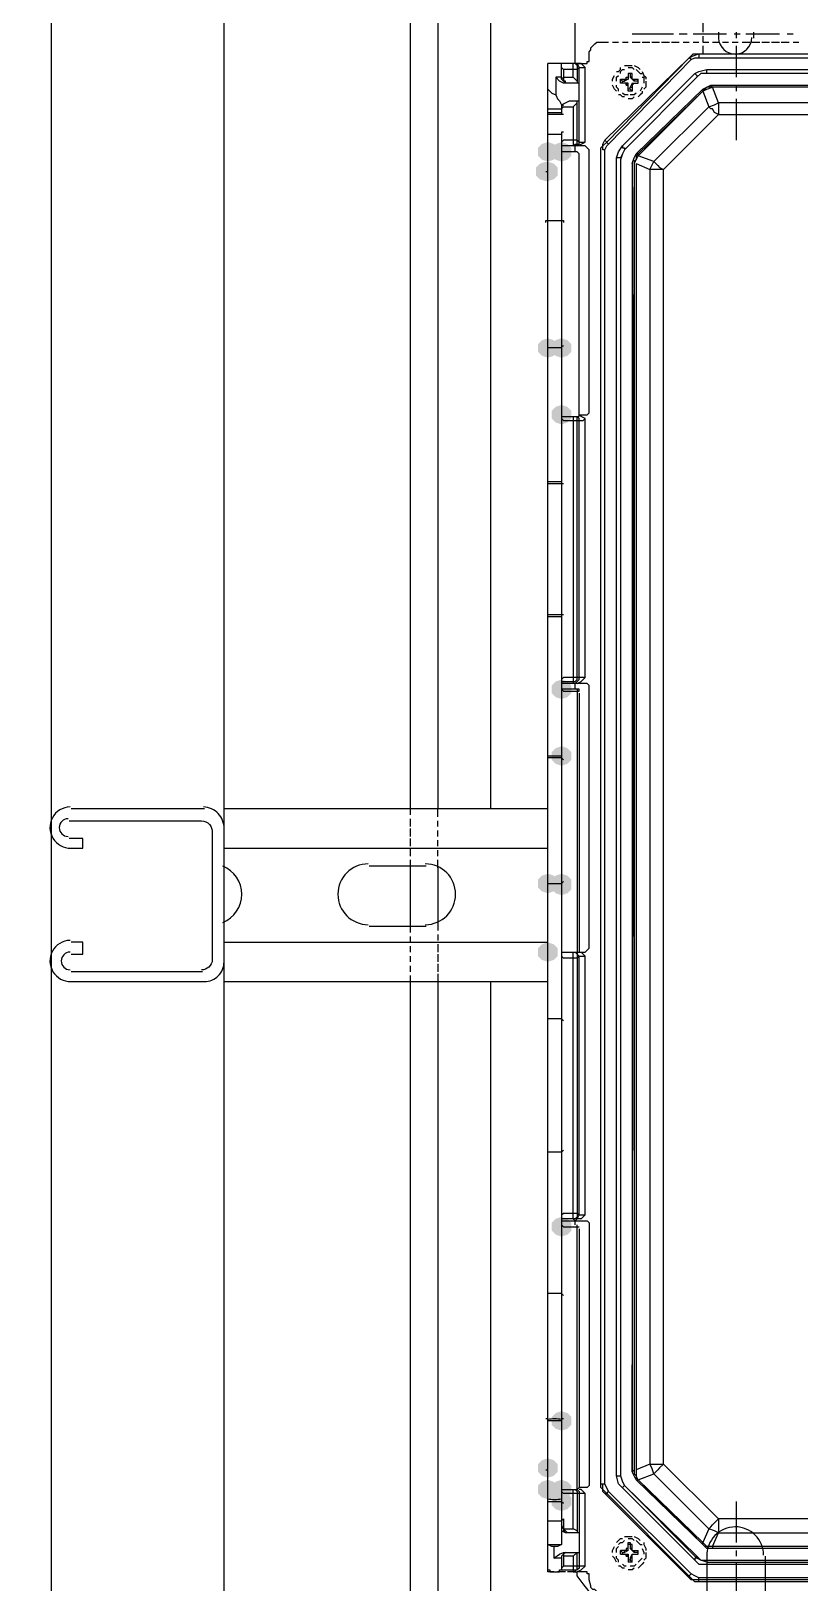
# Model space of a CAD drawing. Header units: feet. Extents: x -159 to 1687, y 0 to 1556.
# Drawn here: x 1311.69 to 1318.91, y 1058.38 to 1072.95 of the extents above; entities that cross this region are included whole.
import ezdxf

# ---------------------------------------------------------------- set-up
doc = ezdxf.new("R2010")
doc.units = ezdxf.units.FT
doc.header["$MEASUREMENT"] = 0
doc.layers.add('PDF8_LP_OBJ-Hidden', color=7, linetype='Continuous')
doc.layers.add('PDF8_LP_OBJ-Misc', color=7, linetype='Continuous')

msp = doc.modelspace()

# ---------------------------------------------------------------- hatches: boundary and pattern name
at = {"layer": 'PDF8_LP_OBJ-Misc', "transparency": 33554559}
for points in [[(1316.54049, 1071.90408), (1316.48526, 1071.88567), (1316.44844, 1071.84885), (1316.44844, 1071.77522), (1316.48526, 1071.7384), (1316.54049, 1071.71999), (1316.59572, 1071.7384), (1316.63254, 1071.77522), (1316.63254, 1071.84885), (1316.59572, 1071.88567)], [(1316.66935, 1071.90408), (1316.61413, 1071.88567), (1316.57731, 1071.84885), (1316.57731, 1071.77522), (1316.61413, 1071.7384), (1316.66935, 1071.71999), (1316.72458, 1071.7384), (1316.7614, 1071.77522), (1316.7614, 1071.84885), (1316.72458, 1071.88567)], [(1316.52208, 1071.71999), (1316.46685, 1071.70158), (1316.43003, 1071.66476), (1316.43003, 1071.59112), (1316.46685, 1071.5543), (1316.52208, 1071.53589), (1316.57731, 1071.5543), (1316.61413, 1071.59112), (1316.61413, 1071.66476), (1316.57731, 1071.70158)], [(1316.54049, 1071.71999), (1316.48526, 1071.70158), (1316.44844, 1071.66476), (1316.44844, 1071.59112), (1316.48526, 1071.5543), (1316.54049, 1071.53589), (1316.59572, 1071.5543), (1316.63254, 1071.59112), (1316.63254, 1071.66476), (1316.59572, 1071.70158)], [(1316.54049, 1070.06314), (1316.48526, 1070.04473), (1316.44844, 1070.00791), (1316.44844, 1069.93427), (1316.48526, 1069.89745), (1316.54049, 1069.87905), (1316.59572, 1069.89745), (1316.63254, 1069.93427), (1316.63254, 1070.00791), (1316.59572, 1070.04473)], [(1316.66935, 1070.06314), (1316.61413, 1070.04473), (1316.57731, 1070.00791), (1316.57731, 1069.93427), (1316.61413, 1069.89745), (1316.66935, 1069.87905), (1316.72458, 1069.89745), (1316.7614, 1069.93427), (1316.7614, 1070.00791), (1316.72458, 1070.04473)], [(1316.66935, 1069.43722), (1316.61413, 1069.41881), (1316.57731, 1069.38199), (1316.57731, 1069.30835), (1316.61413, 1069.27153), (1316.66935, 1069.25312), (1316.72458, 1069.27153), (1316.7614, 1069.30835), (1316.7614, 1069.38199), (1316.72458, 1069.41881)], [(1316.66935, 1066.8599), (1316.61413, 1066.84149), (1316.57731, 1066.80467), (1316.57731, 1066.73103), (1316.61413, 1066.69421), (1316.66935, 1066.67581), (1316.72458, 1066.69421), (1316.7614, 1066.73103), (1316.7614, 1066.80467), (1316.72458, 1066.84149)], [(1316.66935, 1066.23398), (1316.61413, 1066.21557), (1316.57731, 1066.17875), (1316.57731, 1066.10511), (1316.61413, 1066.06829), (1316.66935, 1066.04989), (1316.72458, 1066.06829), (1316.7614, 1066.10511), (1316.7614, 1066.17875), (1316.72458, 1066.21557)], [(1316.54049, 1065.03737), (1316.48526, 1065.01896), (1316.44844, 1064.98214), (1316.44844, 1064.9085), (1316.48526, 1064.87168), (1316.54049, 1064.85327), (1316.59572, 1064.87168), (1316.63254, 1064.9085), (1316.63254, 1064.98214), (1316.59572, 1065.01896)], [(1316.66935, 1065.03737), (1316.61413, 1065.01896), (1316.57731, 1064.98214), (1316.57731, 1064.9085), (1316.61413, 1064.87168), (1316.66935, 1064.85327), (1316.72458, 1064.87168), (1316.7614, 1064.9085), (1316.7614, 1064.98214), (1316.72458, 1065.01896)], [(1316.66935, 1065.01896), (1316.61413, 1065.00055), (1316.57731, 1064.96373), (1316.57731, 1064.89009), (1316.61413, 1064.85327), (1316.66935, 1064.83486), (1316.72458, 1064.85327), (1316.7614, 1064.89009), (1316.7614, 1064.96373), (1316.72458, 1065.00055)], [(1316.54049, 1064.39304), (1316.48526, 1064.37463), (1316.44844, 1064.33781), (1316.44844, 1064.26417), (1316.48526, 1064.22735), (1316.54049, 1064.20894), (1316.59572, 1064.22735), (1316.63254, 1064.26417), (1316.63254, 1064.33781), (1316.59572, 1064.37463)], [(1316.66935, 1061.81572), (1316.61413, 1061.79731), (1316.57731, 1061.76049), (1316.57731, 1061.68685), (1316.61413, 1061.65003), (1316.66935, 1061.63162), (1316.72458, 1061.65003), (1316.7614, 1061.68685), (1316.7614, 1061.76049), (1316.72458, 1061.79731)], [(1316.66935, 1059.99318), (1316.61413, 1059.97477), (1316.57731, 1059.93796), (1316.57731, 1059.86432), (1316.61413, 1059.8275), (1316.66935, 1059.80909), (1316.72458, 1059.8275), (1316.7614, 1059.86432), (1316.7614, 1059.93796), (1316.72458, 1059.97477)], [(1316.54049, 1059.55136), (1316.48526, 1059.53295), (1316.44844, 1059.49613), (1316.44844, 1059.42249), (1316.48526, 1059.38567), (1316.54049, 1059.36726), (1316.59572, 1059.38567), (1316.63254, 1059.42249), (1316.63254, 1059.49613), (1316.59572, 1059.53295)], [(1316.54049, 1059.34885), (1316.48526, 1059.33044), (1316.44844, 1059.29363), (1316.44844, 1059.21999), (1316.48526, 1059.18317), (1316.54049, 1059.16476), (1316.59572, 1059.18317), (1316.63254, 1059.21999), (1316.63254, 1059.29363), (1316.59572, 1059.33044)], [(1316.66935, 1059.34885), (1316.61413, 1059.33044), (1316.57731, 1059.29363), (1316.57731, 1059.21999), (1316.61413, 1059.18317), (1316.66935, 1059.16476), (1316.72458, 1059.18317), (1316.7614, 1059.21999), (1316.7614, 1059.29363), (1316.72458, 1059.33044)], [(1316.66935, 1059.2384), (1316.61413, 1059.21999), (1316.57731, 1059.18317), (1316.57731, 1059.10953), (1316.61413, 1059.07271), (1316.66935, 1059.0543), (1316.72458, 1059.07271), (1316.7614, 1059.10953), (1316.7614, 1059.18317), (1316.72458, 1059.21999)]]:
    msp.add_hatch(color=256, dxfattribs=at).paths.add_polyline_path(points)

# ---------------------------------------------------------------- linework, layer by layer
at = {"layer": 'PDF8_LP_OBJ-Hidden', "lineweight": 25}
for p, q in [((1317.29528, 1072.45636), (1317.22164, 1072.45636)), ((1317.29528, 1058.68611), (1317.22164, 1058.68611)), ((1317.33209, 1058.74134), (1317.29528, 1058.74134)), ((1317.29528, 1058.6493), (1317.29528, 1058.57566)), ((1317.31368, 1058.75975), (1317.31368, 1058.70452)), ((1317.33209, 1058.57566), (1317.33209, 1058.6493))]:
    msp.add_line(p, q, dxfattribs=at)
for points in [[(1318.28938, 1073.24797), (1318.19734, 1073.24797), (1318.14211, 1073.22956), (1318.10529, 1073.21115), (1318.06847, 1073.17433), (1318.03165, 1073.13751), (1318.01324, 1073.10069), (1317.99483, 1073.04547), (1317.99483, 1072.93501)], [(1316.79822, 1072.64046), (1316.90868, 1072.64046), (1316.90868, 1072.65887), (1316.92709, 1072.65887), (1316.92709, 1072.75092), (1316.9455, 1072.76933), (1316.9455, 1072.78773), (1316.98232, 1072.82455), (1317.00072, 1072.84296), (1317.11118, 1072.84296)], [(1317.148, 1072.84296), (1317.20323, 1072.84296)], [(1317.24005, 1072.84296), (1317.29528, 1072.84296)], [(1317.33209, 1072.84296), (1317.40573, 1072.84296)], [(1317.42414, 1072.84296), (1317.49778, 1072.84296)], [(1317.51619, 1072.84296), (1317.58983, 1072.84296)], [(1317.60824, 1072.84296), (1317.68187, 1072.84296)], [(1317.70028, 1072.84296), (1317.77392, 1072.84296)], [(1317.81074, 1072.84296), (1317.86597, 1072.84296)], [(1317.90279, 1072.84296), (1317.95801, 1072.84296)], [(1317.99483, 1072.89819), (1317.99483, 1072.84296), (1318.05006, 1072.84296)], [(1317.99483, 1072.80614), (1317.99483, 1072.73251)], [(1318.08688, 1072.84296), (1318.14211, 1072.84296)], [(1318.17893, 1072.84296), (1318.23416, 1072.84296)], [(1318.27097, 1072.84296), (1318.3262, 1072.84296)], [(1318.36302, 1072.84296), (1318.43666, 1072.84296)], [(1318.45507, 1072.84296), (1318.52871, 1072.84296)], [(1318.54712, 1072.84296), (1318.62075, 1072.84296)], [(1318.63916, 1072.84296), (1318.7128, 1072.84296)], [(1318.73121, 1072.84296), (1318.80485, 1072.84296)], [(1318.84167, 1072.84296), (1318.8969, 1072.84296)], [(1317.25846, 1072.62205), (1317.33209, 1072.62205)], [(1317.3505, 1072.62205), (1317.38732, 1072.60364), (1317.40573, 1072.58523)], [(1317.148, 1072.47477), (1317.148, 1072.49318), (1317.16641, 1072.53)], [(1317.18482, 1072.56682), (1317.20323, 1072.56682), (1317.22164, 1072.58523), (1317.22164, 1072.60364)], [(1317.18482, 1072.47477), (1317.18482, 1072.51159), (1317.20323, 1072.53)], [(1317.22164, 1072.54841), (1317.22164, 1072.56682), (1317.24005, 1072.58523), (1317.25846, 1072.58523)], [(1317.22164, 1072.49318), (1317.29528, 1072.49318), (1317.25846, 1072.47477), (1317.25846, 1072.49318)], [(1317.22164, 1072.45636), (1317.22164, 1072.49318), (1317.24005, 1072.47477), (1317.25846, 1072.47477)], [(1317.24005, 1072.45636), (1317.24005, 1072.47477)], [(1317.27687, 1072.49318), (1317.27687, 1072.51159), (1317.29528, 1072.51159)], [(1317.29528, 1072.60364), (1317.33209, 1072.60364), (1317.3505, 1072.58523)], [(1317.3505, 1072.49318), (1317.3505, 1072.47477), (1317.33209, 1072.49318), (1317.33209, 1072.54841), (1317.29528, 1072.54841), (1317.29528, 1072.49318)], [(1317.31368, 1072.54841), (1317.31368, 1072.51159)], [(1317.33209, 1072.51159), (1317.31368, 1072.51159), (1317.33209, 1072.49318), (1317.38732, 1072.49318)], [(1317.38732, 1072.47477), (1317.3505, 1072.47477)], [(1317.36891, 1072.58523), (1317.38732, 1072.56682), (1317.40573, 1072.54841), (1317.42414, 1072.54841)], [(1317.38732, 1072.45636), (1317.38732, 1072.49318)], [(1317.42414, 1072.56682), (1317.44255, 1072.53), (1317.46096, 1072.51159), (1317.46096, 1072.49318)], [(1317.42414, 1072.51159), (1317.44255, 1072.51159), (1317.44255, 1072.45636)], [(1317.46096, 1072.47477), (1317.46096, 1072.41955), (1317.44255, 1072.40114)], [(1317.18482, 1072.38273), (1317.16641, 1072.40114), (1317.148, 1072.43796)], [(1317.20323, 1072.38273), (1317.20323, 1072.40114), (1317.18482, 1072.41955), (1317.18482, 1072.43796)], [(1317.25846, 1072.3275), (1317.24005, 1072.3275), (1317.22164, 1072.34591), (1317.20323, 1072.34591)], [(1317.29528, 1072.34591), (1317.25846, 1072.34591), (1317.24005, 1072.36432)], [(1317.33209, 1072.38273), (1317.29528, 1072.38273), (1317.29528, 1072.45636), (1317.27687, 1072.43796), (1317.29528, 1072.43796)], [(1317.27687, 1072.43796), (1317.27687, 1072.45636)], [(1317.31368, 1072.40114), (1317.29528, 1072.40114)], [(1317.3505, 1072.3275), (1317.33209, 1072.30909), (1317.29528, 1072.30909)], [(1317.33209, 1072.45636), (1317.33209, 1072.38273), (1317.31368, 1072.40114), (1317.31368, 1072.41955)], [(1317.33209, 1072.45636), (1317.31368, 1072.41955), (1317.33209, 1072.41955)], [(1317.36891, 1072.36432), (1317.3505, 1072.34591), (1317.31368, 1072.34591)], [(1317.33209, 1072.45636), (1317.38732, 1072.45636)], [(1317.3505, 1072.45636), (1317.33209, 1072.43796)], [(1317.42414, 1072.38273), (1317.42414, 1072.36432), (1317.40573, 1072.34591), (1317.38732, 1072.3275)], [(1317.42414, 1072.41955), (1317.40573, 1072.38273)], [(1315.25183, 1065.58965), (1315.25183, 1065.64488)], [(1315.50956, 1065.57124), (1315.50956, 1065.64488)], [(1315.25183, 1065.47919), (1315.25183, 1065.55283)], [(1315.50956, 1065.47919), (1315.50956, 1065.53442)], [(1315.25183, 1065.38715), (1315.25183, 1065.46078)], [(1315.25183, 1065.2951), (1315.25183, 1065.36874)], [(1315.50956, 1065.38715), (1315.50956, 1065.44237)], [(1315.50956, 1065.2951), (1315.50956, 1065.35033)], [(1315.25183, 1065.20305), (1315.25183, 1065.27669)], [(1315.50956, 1065.20305), (1315.50956, 1065.25828)], [(1315.25183, 1065.111), (1315.25183, 1065.16623)], [(1315.50956, 1065.09259), (1315.50956, 1065.16623)], [(1315.25183, 1064.48508), (1315.25183, 1064.54031)], [(1315.50956, 1064.57713), (1315.50956, 1064.50349)], [(1315.50956, 1064.46667), (1315.50956, 1064.41145)], [(1315.25183, 1064.39304), (1315.25183, 1064.44827)], [(1315.25183, 1064.30099), (1315.25183, 1064.35622)], [(1315.50956, 1064.37463), (1315.50956, 1064.30099)], [(1315.25183, 1064.20894), (1315.25183, 1064.26417)], [(1315.25183, 1064.1169), (1315.25183, 1064.17212)], [(1315.50956, 1064.28258), (1315.50956, 1064.20894)], [(1315.50956, 1064.19053), (1315.50956, 1064.1169)], [(1315.25183, 1064.02485), (1315.25183, 1064.08008)], [(1315.50956, 1064.09849), (1315.50956, 1064.02485)], [(1317.18482, 1058.75975), (1317.20323, 1058.77816), (1317.22164, 1058.79657), (1317.24005, 1058.79657)], [(1317.25846, 1058.81498), (1317.33209, 1058.81498)], [(1317.29528, 1058.79657), (1317.33209, 1058.79657), (1317.3505, 1058.77816)], [(1317.3505, 1058.81498), (1317.38732, 1058.79657), (1317.40573, 1058.77816)], [(1317.148, 1058.66771), (1317.148, 1058.68611), (1317.16641, 1058.72293)], [(1317.18482, 1058.66771), (1317.18482, 1058.70452), (1317.20323, 1058.72293)], [(1317.20323, 1058.74134), (1317.22164, 1058.75975), (1317.24005, 1058.75975), (1317.25846, 1058.77816)], [(1317.22164, 1058.6493), (1317.22164, 1058.68611), (1317.24005, 1058.66771)], [(1317.22164, 1058.6493), (1317.29528, 1058.6493), (1317.27687, 1058.63089), (1317.29528, 1058.63089)], [(1317.24005, 1058.6493), (1317.24005, 1058.66771), (1317.25846, 1058.66771)], [(1317.29528, 1058.68611), (1317.25846, 1058.66771), (1317.25846, 1058.68611)], [(1317.29528, 1058.70452), (1317.27687, 1058.70452), (1317.27687, 1058.68611)], [(1317.27687, 1058.63089), (1317.27687, 1058.6493)], [(1317.29528, 1058.68611), (1317.29528, 1058.75975), (1317.31368, 1058.75975)], [(1317.33209, 1058.70452), (1317.31368, 1058.70452), (1317.33209, 1058.68611), (1317.38732, 1058.68611)], [(1317.33209, 1058.61248), (1317.31368, 1058.61248), (1317.33209, 1058.6493)], [(1317.3505, 1058.68611), (1317.3505, 1058.66771), (1317.33209, 1058.68611), (1317.33209, 1058.74134)], [(1317.33209, 1058.6493), (1317.38732, 1058.6493)], [(1317.38732, 1058.66771), (1317.3505, 1058.66771)], [(1317.36891, 1058.77816), (1317.38732, 1058.75975), (1317.40573, 1058.74134), (1317.42414, 1058.74134)], [(1317.38732, 1058.6493), (1317.38732, 1058.68611)], [(1317.42414, 1058.70452), (1317.44255, 1058.66771), (1317.44255, 1058.6493)], [(1317.44255, 1058.75975), (1317.44255, 1058.74134), (1317.46096, 1058.70452), (1317.46096, 1058.68611)], [(1317.46096, 1058.66771), (1317.46096, 1058.61248), (1317.44255, 1058.59407)], [(1317.18482, 1058.57566), (1317.16641, 1058.61248), (1317.148, 1058.63089)], [(1317.20323, 1058.57566), (1317.20323, 1058.59407), (1317.18482, 1058.61248), (1317.18482, 1058.63089)], [(1317.25846, 1058.52043), (1317.24005, 1058.52043), (1317.22164, 1058.53884), (1317.20323, 1058.53884)], [(1317.27687, 1058.53884), (1317.25846, 1058.53884), (1317.24005, 1058.55725)], [(1317.31368, 1058.61248), (1317.31368, 1058.59407), (1317.33209, 1058.57566), (1317.29528, 1058.57566)], [(1317.31368, 1058.59407), (1317.29528, 1058.59407)], [(1317.3505, 1058.52043), (1317.33209, 1058.50202), (1317.29528, 1058.50202)], [(1317.36891, 1058.55725), (1317.3505, 1058.53884), (1317.31368, 1058.53884)], [(1317.42414, 1058.61248), (1317.38732, 1058.57566)], [(1317.44255, 1058.57566), (1317.42414, 1058.55725), (1317.38732, 1058.52043)], [(1316.59572, 1058.48361), (1316.54049, 1058.48361)], [(1316.70617, 1058.48361), (1316.63254, 1058.48361)], [(1316.79822, 1058.48361), (1316.72458, 1058.48361)], [(1317.07436, 1058.28111), (1317.03754, 1058.28111), (1317.00072, 1058.29952), (1316.98232, 1058.31793), (1316.96391, 1058.31793), (1316.9455, 1058.33634), (1316.9455, 1058.35475), (1316.92709, 1058.40997), (1316.92709, 1058.4652), (1316.90868, 1058.4652), (1316.90868, 1058.48361), (1316.81663, 1058.48361)]]:
    msp.add_lwpolyline(points, dxfattribs=at)
at = {"layer": 'PDF8_LP_OBJ-Misc', "lineweight": 25}
for p, q in [((1316.54049, 1058.48361), (1316.54049, 1072.64046)), ((1316.85345, 1072.64046), (1316.54049, 1072.64046)), ((1316.81663, 1072.62205), (1316.81663, 1072.45636)), ((1317.90279, 1072.73251), (1328.72753, 1072.73251)), ((1328.65389, 1072.54841), (1317.97642, 1072.54841)), ((1316.68776, 1072.16181), (1316.54049, 1072.16181)), ((1317.03754, 1059.27522), (1317.03754, 1071.84885)), ((1316.77981, 1069.32676), (1316.77981, 1066.82308)), ((1316.85345, 1061.79731), (1316.66935, 1061.79731)), ((1316.81663, 1059.2384), (1316.81663, 1058.8518)), ((1317.9212, 1058.39156), (1317.03754, 1059.27522)), ((1316.81663, 1058.50202), (1316.81663, 1058.66771)), ((1316.77981, 1058.63089), (1316.77981, 1058.48361))]:
    msp.add_line(p, q, dxfattribs=at)
for points in [[(1311.8829, 1032.32336), (1311.8829, 1093.13532), (1310.26288, 1093.13532), (1310.26288, 1032.32336)], [(1315.50956, 1044.03221), (1315.50956, 1009.66182), (1313.50293, 1009.66182), (1313.50293, 1085.63751)], [(1315.25183, 1065.64488), (1315.25183, 1084.38567)], [(1315.50956, 1084.38567), (1315.50956, 1065.64488)], [(1316.00662, 1065.64488), (1316.00662, 1083.63089)], [(1316.79822, 1072.64046), (1316.79822, 1073.41366)], [(1329.8505, 1073.41366), (1329.8505, 1058.63089), (1329.81368, 1058.44679), (1329.70323, 1058.29952), (1329.648, 1058.24429), (1329.55595, 1058.20747), (1329.48231, 1058.17065), (1317.148, 1058.17065), (1317.07436, 1058.20747), (1316.98232, 1058.24429), (1316.92709, 1058.29952), (1316.87186, 1058.37315), (1316.81663, 1058.44679), (1316.81663, 1058.48361)], [(1317.71869, 1072.9166), (1317.33209, 1072.9166)], [(1317.84756, 1072.9166), (1317.77392, 1072.9166)], [(1318.21575, 1072.9166), (1317.90279, 1072.9166)], [(1318.34461, 1072.9166), (1318.28938, 1072.9166)], [(1318.30779, 1072.93501), (1318.30779, 1072.87978)], [(1318.7128, 1072.9166), (1318.39984, 1072.9166)], [(1318.47348, 1072.87978), (1318.47348, 1072.93501)], [(1318.84167, 1072.9166), (1318.78644, 1072.9166)], [(1318.30779, 1072.80614), (1318.30779, 1072.51159)], [(1316.70617, 1072.45636), (1316.70617, 1072.47477), (1316.68776, 1072.47477), (1316.66935, 1072.49318), (1316.66935, 1072.64046)], [(1316.68776, 1072.51159), (1316.77981, 1072.51159), (1316.77981, 1072.64046)], [(1316.79822, 1072.64046), (1316.81663, 1072.62205)], [(1316.81663, 1072.64046), (1316.83504, 1072.60364), (1316.81663, 1072.58523)], [(1316.83504, 1071.88567), (1316.83504, 1072.60364), (1316.89027, 1072.60364), (1316.85345, 1072.64046)], [(1328.74594, 1072.67728), (1329.51913, 1071.88567), (1329.55595, 1071.86726), (1329.55595, 1059.27522), (1328.74594, 1058.4652), (1328.70912, 1058.44679), (1328.6723, 1058.42838), (1317.95801, 1058.42838), (1317.9212, 1058.44679), (1317.88438, 1058.4652), (1317.11118, 1059.2384), (1317.07436, 1059.31204), (1317.07436, 1071.83044), (1317.05595, 1071.83044), (1317.05595, 1071.88567)], [(1317.07436, 1071.83044), (1317.09277, 1071.86726), (1317.11118, 1071.88567), (1317.88438, 1072.67728), (1317.9212, 1072.69569), (1328.70912, 1072.69569), (1328.74594, 1072.67728), (1328.76435, 1072.67728), (1328.76435, 1072.69569), (1328.72753, 1072.7141), (1328.6723, 1072.73251)], [(1317.11118, 1071.88567), (1317.07436, 1071.92249), (1317.86597, 1072.69569), (1317.09277, 1071.90408)], [(1317.88438, 1072.67728), (1317.86597, 1072.69569), (1317.90279, 1072.7141), (1317.95801, 1072.73251), (1317.95801, 1072.69569)], [(1317.86597, 1072.69569), (1317.88438, 1072.7141), (1317.90279, 1072.73251)], [(1316.66935, 1072.51159), (1316.61413, 1072.51159), (1316.61413, 1072.34591)], [(1316.83504, 1072.45636), (1316.68776, 1072.45636), (1316.65095, 1072.47477), (1316.61413, 1072.51159)], [(1316.68776, 1072.58523), (1316.66935, 1072.60364)], [(1316.68776, 1072.49318), (1316.66935, 1072.51159)], [(1316.68776, 1072.58523), (1316.68776, 1072.47477), (1316.70617, 1072.45636)], [(1316.81663, 1072.58523), (1316.68776, 1072.58523)], [(1316.81663, 1072.47477), (1316.77981, 1072.51159)], [(1316.81663, 1071.86726), (1316.85345, 1071.88567), (1316.89027, 1071.90408), (1316.89027, 1072.60364)], [(1317.95801, 1058.55725), (1317.20323, 1059.31204), (1317.18482, 1059.38567), (1317.18482, 1071.75681), (1317.20323, 1071.81204), (1317.24005, 1071.86726), (1317.9212, 1072.54841), (1317.95801, 1072.56682), (1318.03165, 1072.58523), (1328.59866, 1072.58523)], [(1317.25846, 1071.83044), (1317.93961, 1072.51159)], [(1317.9212, 1072.54841), (1317.93961, 1072.53), (1317.93961, 1072.51159), (1317.97642, 1072.54841)], [(1318.03165, 1072.54841), (1318.03165, 1072.58523)], [(1316.54049, 1072.40114), (1316.5589, 1072.38273), (1316.57731, 1072.36432), (1316.61413, 1072.34591), (1316.63254, 1072.30909), (1316.65095, 1072.29068), (1316.66935, 1072.25386), (1316.66935, 1072.16181)], [(1328.63548, 1072.38273), (1328.59866, 1072.40114), (1328.59866, 1072.41955), (1318.03165, 1072.41955), (1317.99483, 1072.38273), (1318.03165, 1072.40114), (1318.08688, 1072.41955), (1318.06847, 1072.43796), (1328.56184, 1072.43796), (1328.56184, 1072.41955), (1328.59866, 1072.40114)], [(1317.99483, 1072.40114), (1318.03165, 1072.41955), (1318.06847, 1072.43796)], [(1328.56184, 1072.41955), (1328.48821, 1072.27227), (1318.14211, 1072.27227), (1318.08688, 1072.41955)], [(1318.30779, 1072.43796), (1318.30779, 1072.38273)], [(1316.54049, 1072.21704), (1316.66935, 1072.21704)], [(1316.66935, 1072.25386), (1316.74299, 1072.29068), (1316.83504, 1072.29068)], [(1316.66935, 1072.21704), (1316.68776, 1072.23545), (1316.77981, 1072.23545), (1316.81663, 1072.27227)], [(1316.68776, 1072.25386), (1316.66935, 1072.23545)], [(1316.77981, 1072.23545), (1316.77981, 1071.86726), (1316.79822, 1071.88567), (1316.83504, 1071.88567)], [(1316.81663, 1071.86726), (1316.81663, 1072.29068)], [(1318.30779, 1072.30909), (1318.30779, 1071.92249)], [(1316.54049, 1072.18022), (1316.66935, 1072.18022)], [(1316.66935, 1071.99613), (1316.66935, 1058.74134), (1316.63254, 1058.72293), (1316.57731, 1058.72293), (1316.54049, 1058.74134), (1316.66935, 1058.74134)], [(1316.54049, 1071.97772), (1316.66935, 1071.97772)], [(1316.68776, 1071.99613), (1316.66935, 1071.99613)], [(1316.81663, 1071.92249), (1316.68776, 1071.92249), (1316.66935, 1071.90408)], [(1316.81663, 1071.92249), (1316.83504, 1071.90408), (1316.89027, 1071.90408)], [(1317.05595, 1071.88567), (1317.07436, 1071.92249)], [(1317.05595, 1071.86726), (1317.09277, 1071.90408)], [(1316.81663, 1066.82308), (1316.85345, 1066.84149), (1316.89027, 1066.87831), (1316.89027, 1069.30835), (1316.85345, 1069.32676), (1316.83504, 1069.34517), (1316.90868, 1069.34517), (1316.92709, 1069.36358), (1316.92709, 1071.83044), (1316.90868, 1071.84885), (1316.89027, 1071.86726), (1316.66935, 1071.86726)], [(1316.66935, 1069.32676), (1316.83504, 1069.32676), (1316.83504, 1071.79363), (1316.81663, 1071.81204), (1316.66935, 1071.81204)], [(1316.79822, 1071.81204), (1316.79822, 1071.86726)], [(1317.03754, 1071.84885), (1317.05595, 1071.86726)], [(1317.24005, 1071.79363), (1317.22164, 1071.75681), (1317.18482, 1071.75681)], [(1317.25846, 1071.83044), (1317.24005, 1071.79363), (1317.22164, 1071.7384)], [(1317.24005, 1071.86726), (1317.24005, 1071.84885), (1317.25846, 1071.84885), (1317.25846, 1071.83044)], [(1317.33209, 1071.70158), (1317.3505, 1071.75681), (1317.36891, 1071.79363)], [(1317.3505, 1071.70158), (1317.36891, 1071.7384), (1317.38732, 1071.77522), (1317.38732, 1071.79363), (1317.36891, 1071.77522), (1317.36891, 1071.7384), (1317.3505, 1071.71999), (1317.3505, 1059.40408), (1317.36891, 1059.38567)], [(1316.52208, 1071.62794), (1316.54049, 1071.62794)], [(1317.22164, 1071.7384), (1317.22164, 1059.38567)], [(1317.33209, 1071.70158), (1317.33209, 1059.42249), (1317.3505, 1071.48067)], [(1317.36891, 1071.70158), (1317.49778, 1071.64635), (1317.49778, 1059.49613), (1317.36891, 1059.4409)], [(1317.36891, 1071.70158), (1317.36891, 1059.36726), (1317.38732, 1059.34885), (1317.36891, 1059.38567)], [(1316.52208, 1071.1493), (1316.52208, 1071.16771), (1316.68776, 1071.16771)], [(1316.68776, 1071.16771), (1316.68776, 1071.1493)], [(1316.66935, 1069.97109), (1316.54049, 1069.97109)], [(1316.68776, 1069.9895), (1316.66935, 1069.9895)], [(1316.66935, 1069.30835), (1316.68776, 1069.28994), (1316.87186, 1069.28994)], [(1316.79822, 1066.82308), (1316.81663, 1066.84149), (1316.83504, 1066.8599), (1316.83504, 1069.30835), (1316.81663, 1069.32676)], [(1316.79822, 1066.84149), (1316.81663, 1066.8599), (1316.81663, 1069.32676)], [(1316.87186, 1069.28994), (1316.89027, 1069.30835)], [(1316.54049, 1068.71925), (1316.66935, 1068.71925)], [(1316.54049, 1068.70084), (1316.68776, 1068.70084)], [(1316.68776, 1067.46741), (1316.54049, 1067.46741)], [(1316.66935, 1067.449), (1316.54049, 1067.449)], [(1316.89027, 1066.87831), (1316.68776, 1066.87831), (1316.66935, 1066.8599)], [(1316.66935, 1066.84149), (1316.79822, 1066.84149)], [(1316.89027, 1064.30099), (1316.92709, 1064.33781), (1316.92709, 1066.80467), (1316.90868, 1066.82308), (1316.66935, 1066.82308)], [(1316.79822, 1066.76785), (1316.79822, 1066.82308)], [(1316.66935, 1066.76785), (1316.68776, 1066.74944), (1316.83504, 1066.74944), (1316.83504, 1066.76785), (1316.66935, 1066.76785)], [(1316.81663, 1066.76785), (1316.81663, 1061.81572), (1316.79822, 1061.79731)], [(1316.83504, 1066.73103), (1316.83504, 1064.30099)], [(1316.54049, 1066.14193), (1316.66935, 1066.14193)], [(1316.68776, 1066.10511), (1316.66935, 1066.12352), (1316.54049, 1066.12352)], [(1313.31884, 1065.64488), (1312.067, 1065.64488)], [(1316.54049, 1065.64488), (1313.50293, 1065.64488)], [(1313.50293, 1065.27669), (1316.54049, 1065.27669)], [(1314.86523, 1065.111), (1315.3991, 1065.111)], [(1315.25183, 1064.54031), (1315.25183, 1065.111)], [(1315.50956, 1065.09259), (1315.50956, 1064.57713)], [(1316.54049, 1064.94532), (1316.66935, 1064.94532)], [(1316.68776, 1064.96373), (1316.66935, 1064.94532)], [(1315.3991, 1064.54031), (1314.86523, 1064.54031)], [(1312.067, 1064.28258), (1312.17746, 1064.28258), (1312.17746, 1064.39304), (1312.067, 1064.39304)], [(1313.50293, 1064.39304), (1316.54049, 1064.39304)], [(1316.66935, 1064.30099), (1316.89027, 1064.30099)], [(1316.81663, 1064.24576), (1316.68776, 1064.24576), (1316.66935, 1064.26417)], [(1316.77981, 1061.79731), (1316.77981, 1064.30099)], [(1316.79822, 1064.30099), (1316.81663, 1064.28258)], [(1316.81663, 1064.28258), (1316.83504, 1064.26417), (1316.81663, 1064.24576)], [(1316.81663, 1061.79731), (1316.83504, 1061.83413), (1316.83504, 1064.26417), (1316.89027, 1064.26417)], [(1316.85345, 1061.79731), (1316.89027, 1061.83413), (1316.89027, 1064.26417), (1316.85345, 1064.30099)], [(1313.30043, 1064.1169), (1312.067, 1064.1169)], [(1313.50293, 1064.02485), (1316.54049, 1064.02485)], [(1315.25183, 1045.65224), (1315.25183, 1064.02485)], [(1315.50956, 1064.02485), (1315.50956, 1045.52338)], [(1316.00662, 1045.65224), (1316.00662, 1064.02485)], [(1316.66935, 1063.67507), (1316.54049, 1063.67507)], [(1316.66935, 1063.67507), (1316.68776, 1063.65666)], [(1316.66935, 1062.42323), (1316.54049, 1062.42323)], [(1316.66935, 1062.42323), (1316.68776, 1062.44164)], [(1316.66935, 1061.83413), (1316.68776, 1061.85254), (1316.81663, 1061.85254)], [(1316.81663, 1061.85254), (1316.83504, 1061.83413), (1316.89027, 1061.83413)], [(1316.66935, 1061.7789), (1316.90868, 1061.7789), (1316.92709, 1061.76049), (1316.92709, 1059.29363), (1316.90868, 1059.27522), (1316.83504, 1059.27522)], [(1316.66935, 1061.74208), (1316.68776, 1061.72367), (1316.83504, 1061.72367)], [(1316.66935, 1059.25681), (1316.81663, 1059.25681), (1316.81663, 1061.74208)], [(1316.79822, 1061.7789), (1316.77981, 1061.79731)], [(1316.79822, 1061.74208), (1316.79822, 1061.7789), (1316.81663, 1061.79731)], [(1316.83504, 1061.70526), (1316.83504, 1059.27522), (1316.81663, 1059.25681), (1316.83504, 1059.2384), (1316.83504, 1058.52043), (1316.81663, 1058.50202)], [(1316.66935, 1061.09775), (1316.54049, 1061.09775)], [(1316.68776, 1061.07934), (1316.66935, 1061.09775)], [(1316.54049, 1059.91955), (1316.52208, 1059.91955)], [(1316.66935, 1059.90114), (1316.54049, 1059.90114)], [(1316.68776, 1059.91955), (1316.66935, 1059.91955)], [(1316.52208, 1059.4409), (1316.54049, 1059.4409)], [(1317.18482, 1059.38567), (1317.22164, 1059.38567)], [(1317.22164, 1059.38567), (1317.24005, 1059.33044), (1317.25846, 1059.29363)], [(1317.3505, 1059.4409), (1317.33209, 1059.42249)], [(1317.36891, 1059.34885), (1317.3505, 1059.38567), (1317.33209, 1059.42249)], [(1316.89027, 1059.21999), (1316.68776, 1059.21999), (1316.66935, 1059.2384)], [(1316.68776, 1058.88862), (1316.77981, 1058.88862), (1316.77981, 1059.25681)], [(1316.77981, 1058.48361), (1316.81663, 1058.48361), (1316.85345, 1058.50202), (1316.89027, 1058.53884), (1316.89027, 1059.21999), (1316.85345, 1059.25681), (1316.83504, 1059.25681)], [(1316.79822, 1059.25681), (1316.81663, 1059.2384)], [(1317.03754, 1059.31204), (1317.07436, 1059.31204)], [(1317.07436, 1059.21999), (1317.05595, 1059.2384), (1317.05595, 1059.31204)], [(1317.86597, 1058.44679), (1317.86597, 1058.42838), (1317.07436, 1059.21999), (1317.09277, 1059.21999)], [(1317.09277, 1059.21999), (1317.11118, 1059.2384)], [(1317.25846, 1059.29363), (1317.24005, 1059.27522)], [(1316.54049, 1059.14635), (1316.66935, 1059.14635), (1316.68776, 1059.12794)], [(1318.30779, 1059.14635), (1318.30779, 1058.75975)], [(1316.54049, 1058.96226), (1316.66935, 1058.96226), (1316.68776, 1058.98067)], [(1316.68776, 1058.98067), (1316.68776, 1058.87021), (1316.70617, 1058.87021), (1316.72458, 1058.8518)], [(1316.72458, 1058.8518), (1316.68776, 1058.88862), (1316.66935, 1058.92544)], [(1316.66935, 1058.90703), (1316.68776, 1058.88862)], [(1316.83504, 1058.8518), (1316.70617, 1058.8518), (1316.66935, 1058.87021)], [(1316.81663, 1058.87021), (1316.77981, 1058.88862)], [(1318.08688, 1058.72293), (1318.14211, 1058.8518), (1328.48821, 1058.8518), (1328.56184, 1058.72293)], [(1316.59572, 1058.72293), (1316.59572, 1058.61248), (1316.65095, 1058.6493), (1316.68776, 1058.66771), (1316.83504, 1058.66771)], [(1316.68776, 1058.6493), (1316.66935, 1058.63089)], [(1316.81663, 1058.66771), (1316.77981, 1058.63089), (1316.68776, 1058.63089)], [(1316.70617, 1058.66771), (1316.68776, 1058.6493)], [(1316.68776, 1058.6493), (1316.68776, 1058.53884)], [(1328.61707, 1058.72293), (1318.01324, 1058.72293), (1317.99483, 1058.74134), (1317.99483, 1058.75975), (1318.03165, 1058.72293)], [(1328.59866, 1058.70452), (1318.03165, 1058.70452), (1317.99483, 1058.74134)], [(1318.05006, 1058.70452), (1318.03165, 1058.72293)], [(1318.08688, 1058.72293), (1318.08688, 1058.70452)], [(1318.30779, 1058.68611), (1318.30779, 1058.63089)], [(1316.54049, 1058.50202), (1316.5589, 1058.50202), (1316.5589, 1058.48361), (1316.65095, 1058.48361), (1316.65095, 1058.50202), (1316.81663, 1058.50202)], [(1316.66935, 1058.61248), (1316.59572, 1058.61248)], [(1316.66935, 1058.63089), (1316.66935, 1058.50202)], [(1316.89027, 1058.53884), (1316.68776, 1058.53884), (1316.66935, 1058.52043)], [(1316.79822, 1058.50202), (1316.79822, 1058.48361)], [(1318.03165, 1058.57566), (1317.97642, 1058.59407), (1317.93961, 1058.61248), (1317.9212, 1058.61248), (1317.9212, 1058.59407)], [(1317.93961, 1058.63089), (1317.97642, 1058.59407), (1328.65389, 1058.59407)], [(1317.95801, 1058.55725), (1328.6723, 1058.55725)], [(1318.03165, 1058.57566), (1328.59866, 1058.57566), (1328.65389, 1058.59407), (1328.69071, 1058.61248), (1328.70912, 1058.61248), (1328.70912, 1058.59407)], [(1318.30779, 1058.57566), (1318.30779, 1058.2627)], [(1318.58394, 1058.09701), (1318.58394, 1058.63089)], [(1317.86597, 1058.44679), (1317.88438, 1058.4652)], [(1328.74594, 1058.40997), (1317.88438, 1058.40997), (1317.86597, 1058.42838)], [(1328.72753, 1058.40997), (1328.70912, 1058.39156), (1317.9212, 1058.39156)], [(1317.95801, 1058.39156), (1317.95801, 1058.42838)]]:
    msp.add_lwpolyline(points, dxfattribs=at)
for points in [[(1318.14211, 1072.93501), (1318.14211, 1072.87978, 0.97155055), (1318.455, 1072.88447)], [(1312.05779, 1065.66329, 1.00000002), (1312.067, 1065.27669), (1312.17746, 1065.27669), (1312.17746, 1065.36874), (1312.04859, 1065.36874)], [(1313.50293, 1065.46078, 0.41421357), (1313.30963, 1065.66329)], [(1312.04859, 1065.53442), (1313.29123, 1065.53442, -0.41421409), (1313.39248, 1065.42396), (1313.39248, 1064.22735, -0.41421409), (1313.29123, 1064.1353)], [(1312.05779, 1064.41145, 1.00000002), (1312.067, 1064.02485), (1313.31884, 1064.02485, 0.41421357), (1313.50293, 1064.20894)], [(1318.56553, 1058.64009, 0.41421362), (1318.29859, 1058.90703, 0.41421362), (1318.03165, 1058.63089), (1318.03165, 1058.09701, 0.41421362), (1318.29859, 1057.83928, 0.41421362), (1318.56553, 1058.10622)]]:
    msp.add_lwpolyline(points, format="xyb", dxfattribs=at)
for points in [[(1317.99483, 1072.38273), (1317.38732, 1071.79363), (1317.36891, 1071.79363), (1317.99483, 1072.40114)], [(1318.05006, 1072.23545), (1317.5346, 1071.71999), (1317.38732, 1071.77522), (1317.99483, 1072.38273)], [(1318.14211, 1072.16181), (1328.48821, 1072.16181), (1328.48821, 1072.27227), (1328.54343, 1072.25386), (1328.58025, 1072.23545), (1328.56184, 1072.21704), (1328.54343, 1072.21704), (1328.52502, 1072.18022), (1328.48821, 1072.16181), (1329.02208, 1071.64635), (1329.02208, 1059.49613), (1328.48821, 1058.98067), (1328.52502, 1058.94385), (1328.56184, 1058.90703), (1328.58025, 1058.88862), (1328.54343, 1058.87021), (1328.48821, 1058.8518), (1328.48821, 1058.98067), (1318.14211, 1058.98067), (1317.62665, 1059.49613), (1317.62665, 1071.64635)], [(1318.14211, 1072.27227), (1318.14211, 1072.16181), (1318.10529, 1072.18022), (1318.08688, 1072.21704), (1318.06847, 1072.21704), (1318.05006, 1072.23545), (1318.10529, 1072.25386)], [(1317.49778, 1071.64635), (1317.51619, 1071.68317), (1317.5346, 1071.71999), (1317.55301, 1071.70158), (1317.57142, 1071.68317), (1317.58983, 1071.66476), (1317.62665, 1071.64635)], [(1317.5346, 1059.40408), (1318.05006, 1058.88862), (1317.99483, 1058.75975), (1317.38732, 1059.34885)], [(1317.49778, 1059.49613), (1317.62665, 1059.49613), (1317.58983, 1059.45931), (1317.57142, 1059.4409), (1317.55301, 1059.42249), (1317.5346, 1059.40408), (1317.51619, 1059.45931)], [(1317.25846, 1059.29363), (1317.93961, 1058.61248), (1317.93961, 1058.63089)], [(1317.38732, 1059.34885), (1317.99483, 1058.74134), (1317.36891, 1059.34885)], [(1318.05006, 1058.88862), (1318.06847, 1058.90703), (1318.08688, 1058.92544), (1318.10529, 1058.94385), (1318.14211, 1058.98067), (1318.14211, 1058.8518), (1318.10529, 1058.87021)]]:
    msp.add_lwpolyline(points, close=True, dxfattribs=at)
for centre, radius, start, end in [((1312.03938, 1065.46999), 0.08284, 90.000022, 269.999978), ((1313.38327, 1064.84407), 0.28535, 292.044058, 67.955942), ((1314.85603, 1064.84407), 0.28535, 90.208761, 269.791239), ((1315.3899, 1064.84407), 0.28535, 270.208761, 89.791239), ((1312.05779, 1064.21815), 0.08284, 90.000022, 269.999978), ((1316.60492, 1059.41329), 0.50625, 82.61163, 97.38837), ((1316.60492, 1059.67101), 0.50625, 262.61163, 277.38837)]:
    msp.add_arc(centre, radius, start, end, dxfattribs=at)

doc.saveas('drawing.dxf')
